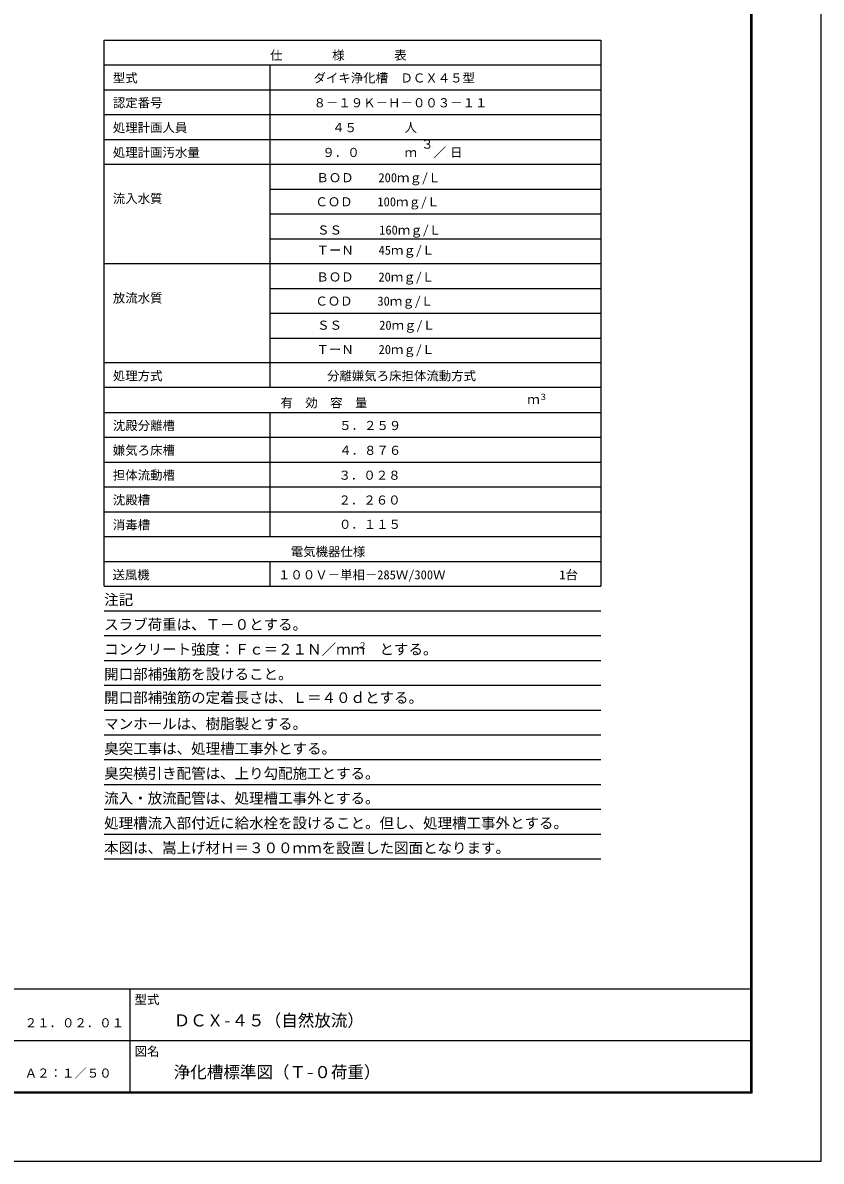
# Model space of a CAD drawing. Units: millimetres, scale not verified. Extents: x -14850 to 14850, y -10500 to 10500.
# Drawn here: x 5202 to 14850, y -10500 to 3259 of the extents above; entities that cross this region are included whole.
import ezdxf
from ezdxf.enums import TextEntityAlignment as Align

# ---------------------------------------------------------------- set-up
doc = ezdxf.new("R2010")
doc.units = ezdxf.units.MM
doc.header["$LTSCALE"] = 50
for name, color, linetype, lineweight in [('0-0_製作', 5, 'Continuous', 25), ('0-3_水管', 3, 'Continuous', 25), ('0-7_図面枠', 7, 'Continuous', 25), ('0-8_Axis_waku', 7, 'Continuous', 25)]:
    doc.layers.add(name, color=color, linetype=linetype, lineweight=lineweight)
doc.styles.add('ＭＳ ゴシック', font='')
doc.styles.get('ＭＳ ゴシック').set_extended_font_data('MS Gothic')

msp = doc.modelspace()

# ---------------------------------------------------------------- linework, layer by layer
at = {"layer": '0-0_製作', "color": 3}
for p, q in [((6185.11, 3049.27), (12185.12, 3049.27)), ((6185.11, -3550.76), (6185.11, 3049.27)), ((12185.12, 3049.27), (12185.12, -3550.76)), ((6185.11, 2749.27), (12185.12, 2749.27)), ((8185.11, 2749.27), (8185.11, -1150.76)), ((6185.11, 2449.26), (12185.12, 2449.26)), ((6185.11, 2149.27), (12185.12, 2149.27)), ((6185.11, 1849.27), (12185.12, 1849.27)), ((6185.11, 1549.27), (12185.12, 1549.27)), ((8185.11, 1249.26), (12185.12, 1249.26)), ((8185.11, 949.26), (12185.12, 949.26)), ((8185.11, 649.26), (12185.12, 649.26)), ((6185.11, 349.25), (12185.12, 349.25)), ((8185.11, 49.25), (12185.12, 49.25)), ((8185.11, -250.75), (12185.12, -250.75)), ((8185.11, -550.75), (12185.12, -550.75)), ((12185.12, -850.76), (6185.11, -850.76)), ((12185.12, -1150.76), (6185.11, -1150.76)), ((6185.11, -1450.76), (12185.12, -1450.76)), ((8185.11, -1450.76), (8185.11, -2950.75)), ((6185.11, -1750.76), (12185.12, -1750.76)), ((6185.11, -2050.76), (12185.12, -2050.76)), ((6185.11, -2350.75), (12185.12, -2350.75)), ((6185.11, -2650.75), (12185.12, -2650.75)), ((6185.11, -2950.75), (12185.12, -2950.75)), ((6185.11, -3250.75), (12185.12, -3250.75)), ((8185.11, -3250.75), (8185.11, -3550.76)), ((6185.11, -3550.76), (12185.12, -3550.76))]:
    msp.add_line(p, q, dxfattribs=at)
at = {"layer": '0-3_水管'}
for p, q in [((12185.11, -3850.76), (6185.11, -3850.76)), ((12185.11, -4150.76), (6185.11, -4150.76)), ((12185.11, -4450.76), (6185.11, -4450.76)), ((12185.12, -4750.76), (6185.11, -4750.76)), ((12185.12, -5050.77), (6185.11, -5050.77)), ((12185.12, -5050.77), (6185.11, -5050.77)), ((12185.12, -5350.77), (6185.11, -5350.77)), ((12185.12, -5650.77), (6185.11, -5650.77)), ((12185.12, -5950.77), (6185.11, -5950.77)), ((12185.12, -6250.78), (6185.11, -6250.78)), ((12185.12, -6550.78), (6185.11, -6550.78)), ((12185.12, -6850.78), (6185.11, -6850.78))]:
    msp.add_line(p, q, dxfattribs=at)
at = {"layer": '0-7_図面枠'}
msp.add_lwpolyline([(-14850, -10500), (14850, -10500), (14850, 10500), (-14850, 10500)], close=True, dxfattribs=at)
at = {"layer": '0-8_Axis_waku'}
for p, q in [((14000, -9665), (14000, 9615)), ((14001, -9666.01), (14001, 9616)), ((14002, -9667.01), (14002, 9617)), ((14003, -9668.01), (14003, 9618)), ((14004, -9669.01), (14004, 9619)), ((14005, -9670.01), (14005, 9620)), ((14006, -9671.01), (14006, 9621)), ((14007, -9672.01), (14007, 9622)), ((14008, -9673.01), (14008, 9623)), ((14009, -9674.01), (14009, 9624)), ((14010, -9675.01), (14010, 9625)), ((14011, -9676.01), (14011, 9626)), ((14012, -9677.01), (14012, 9627)), ((14013, -9678.01), (14013, 9628)), ((14014, -9679.01), (14014, 9629)), ((-12950, -8415), (14000, -8415)), ((6499.99, -9665), (6499.99, -8415)), ((399.99, -9040), (13999.99, -9040)), ((14014, -9679.01), (-12964, -9679.01)), ((14013, -9678.01), (-12963, -9678.01)), ((14012, -9677.01), (-12962, -9677.01)), ((14011, -9676.01), (-12961, -9676.01)), ((14010, -9675.01), (-12960, -9675.01)), ((14009, -9674.01), (-12959, -9674.01)), ((14008, -9673.01), (-12958, -9673.01)), ((14007, -9672.01), (-12957, -9672.01)), ((14006, -9671.01), (-12956, -9671.01)), ((14005, -9670.01), (-12955, -9670.01)), ((14004, -9669.01), (-12954, -9669.01)), ((14003, -9668.01), (-12953, -9668.01)), ((14002, -9667.01), (-12952, -9667.01)), ((14001, -9666.01), (-12951, -9666.01)), ((-12950, -9665), (14000, -9665))]:
    msp.add_line(p, q, dxfattribs=at)

# ---------------------------------------------------------------- texts
at = {"layer": '0-0_製作', "color": 4, "style": 'ＭＳ ゴシック'}
for s, height, p in [('仕\u3000\u3000\u3000\u3000様\u3000\u3000\u3000\u3000表', 110, (8190.11, 2779.27)), ('型式', 110, (6290.11, 2504.26)), ('ダイキ浄化槽\u3000ＤＣＸ４５型', 110, (8715.11, 2504.26)), ('認定番号', 110, (6290.11, 2204.26)), ('８－１９Ｋ－Ｈ－００３－１１', 110, (8715.11, 2204.26)), ('処理計画人員\u3000', 110, (6290.11, 1904.27)), ('４５', 110, (8940.12, 1904.27)), ('人', 110, (9815.12, 1904.27)), ('３', 110, (10015.11, 1704.27)), ('処理計画汚水量', 110, (6290.11, 1604.27)), ('９．０', 110, (8822.75, 1604.27)), ('ｍ', 110, (9815.12, 1604.27)), ('／', 110, (10165.12, 1604.27)), ('日', 110, (10365.12, 1604.27)), ('ＢＯＤ\u3000\u3000200ｍｇ/Ｌ', 110, (8749.54, 1299.28)), ('流入水質', 110, (6290.11, 1047.31)), ('ＣＯＤ\u3000\u3000100ｍｇ/Ｌ', 110, (8737.12, 1007.38)), ('ＳＳ\u3000\u3000\u3000160ｍｇ/Ｌ', 110, (8758.61, 666.56)), ('ＴーＮ\u3000\u300045ｍｇ/Ｌ', 110, (8750.93, 422.46)), ('ＢＯＤ\u3000\u300020ｍｇ/Ｌ', 110, (8749.54, 99.27)), ('放流水質', 110, (6290.11, -155.41)), ('ＣＯＤ\u3000\u300030ｍｇ/Ｌ', 110, (8737.12, -192.63)), ('ＳＳ\u3000\u3000\u300020ｍｇ/Ｌ', 110, (8758.61, -483.77)), ('ＴーＮ\u3000\u300020ｍｇ/Ｌ', 110, (8750.93, -777.55)), ('処理方式\u3000\u3000\u3000', 110, (6290.11, -1095.76)), ('分離嫌気ろ床担体流動方式', 110, (8878.19, -1095.76)), ('３', 73.31, (11440.11, -1320.76)), ('有\u3000効\u3000容\u3000量', 110, (8315.12, -1420.76)), ('ｍ', 110, (11298.52, -1379.47)), ('沈殿分離槽', 110, (6290.11, -1695.76)), ('５．２５９ ', 110, (9025.02, -1695.76)), ('嫌気ろ床槽', 110, (6290.11, -1995.76)), ('４．８７６', 110, (9025.02, -1995.76)), ('担体流動槽', 110, (6290.11, -2295.77)), ('３．０２８', 110, (9016.91, -2296.97)), ('沈殿槽', 110, (6290.11, -2595.76)), ('２．２６０', 110, (9016.91, -2596.97)), ('消毒槽', 110, (6290.11, -2895.76)), ('０．１１５', 110, (9021.52, -2890.2)), ('電気機器仕様', 110, (8440.12, -3220.76)), ('送風機', 110, (6285.12, -3500.76)), ('１００Ｖ－単相－285Ｗ/300Ｗ', 110, (8285.12, -3500.76)), ('1台', 110, (11685.12, -3500.76))]:
    msp.add_text(s, height=height, dxfattribs=at).set_placement(p, align=Align.BOTTOM_LEFT)
at = {"layer": '0-3_水管', "color": 4, "style": 'ＭＳ ゴシック'}
for s, height, p in [('注記', 128.4, (6185.11, -3815.43)), ('スラブ荷重は、Ｔ－０とする。', 128.4, (6185.11, -4115.43)), ('コンクリート強度：Ｆｃ＝２１Ｎ／ｍｍ\u3000とする。', 128.4, (6185.11, -4415.44)), ('２', 73.31, (9257.16, -4325.22)), ('開口部補強筋を設けること。', 128.4, (6185.11, -4715.44)), ('開口部補強筋の定着長さは、Ｌ＝４０ｄとする。', 128.4, (6185.11, -5000.09)), ('マンホールは、樹脂製とする。', 128.4, (6185.11, -5315.44)), ('臭突工事は、処理槽工事外とする。', 128.4, (6185.11, -5615.45)), ('臭突横引き配管は、上り勾配施工とする。', 128.4, (6185.11, -5915.45)), ('流入・放流配管は、処理槽工事外とする。', 128.4, (6185.11, -6215.45)), ('処理槽流入部付近に給水栓を設けること。但し、処理槽工事外とする。', 128.4, (6185.11, -6515.45)), ('本図は、嵩上げ材Ｈ＝３００ｍｍを設置した図面となります。', 128.4, (6185.11, -6815.45))]:
    msp.add_text(s, height=height, dxfattribs=at).set_placement(p, align=Align.BOTTOM_LEFT)
at = {"layer": '0-8_Axis_waku', "style": 'ＭＳ ゴシック'}
for s, height, p in [('型式', 110, (6552.45, -8633.97)), ('２１．０２．０１', 110, (5224.99, -8915)), ('ＤＣＸ-４５（自然放流）', 146.6, (7024.99, -8915)), ('図名', 110, (6552.45, -9258.97)), ('浄化槽標準図（Ｔ-０荷重）', 146.6, (7024.99, -9540)), ('Ａ２：１／５０', 110, (5224.99, -9522.9))]:
    msp.add_text(s, height=height, dxfattribs=at).set_placement(p, align=Align.BOTTOM_LEFT)

doc.saveas('drawing.dxf')
